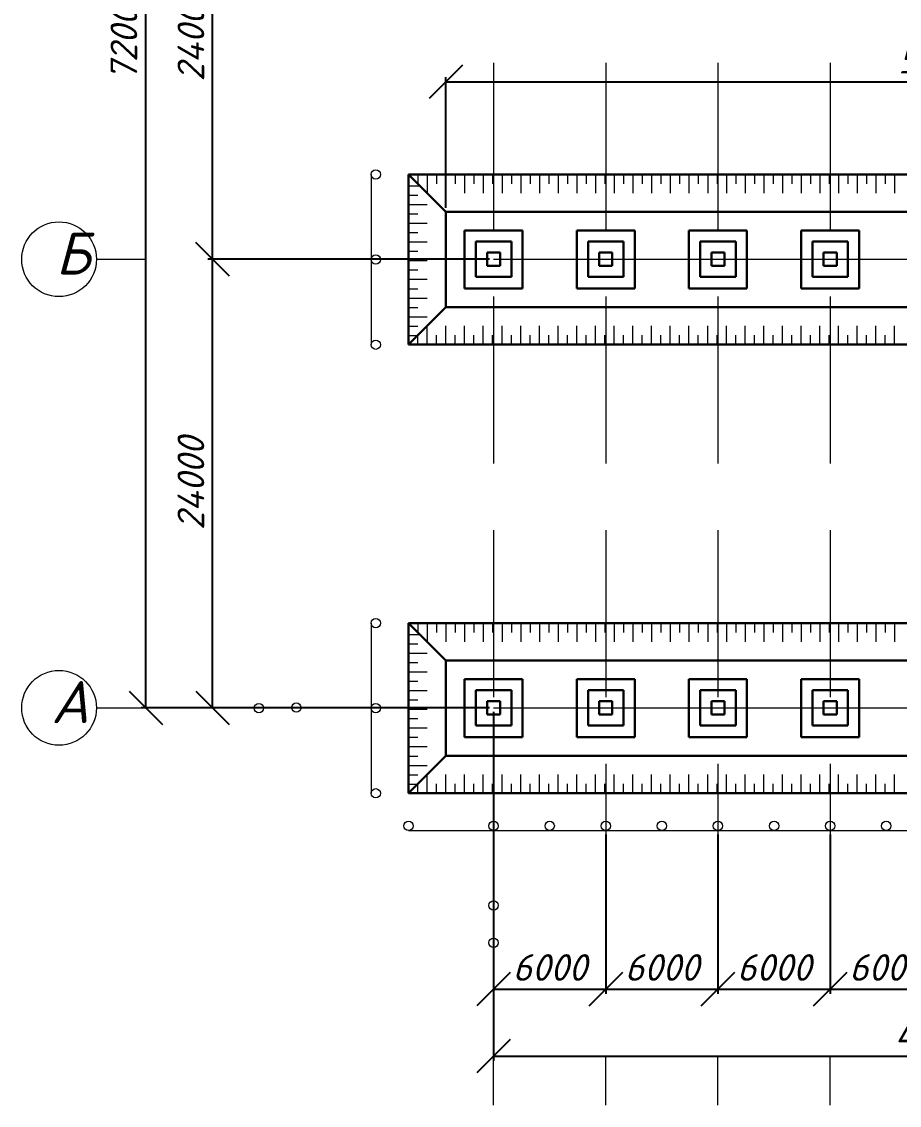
# Model space of a CAD drawing. Header units: millimetres. Extents: x 1422334 to 1587362, y 445536 to 446570.
# Drawn here: x 1585657.7 to 1585723.4, y 446402.8 to 446484 of the extents above; entities that cross this region are included whole.
import ezdxf

# ---------------------------------------------------------------- set-up
doc = ezdxf.new("R2010")
doc.units = ezdxf.units.MM
doc.header["$LTSCALE"] = 50
doc.linetypes.add('GOST2.303 4', pattern=[7, 5, -2, 0])
doc.layers.get('0').update_dxf_attribs({"lineweight": 13})
for name, color, linetype, lineweight in [('fund transh', 7, 'Continuous', 30), ('Линии склона', 7, 'Continuous', 30), ('оси траншей размеры', 7, 'Continuous', 13), ('Слой 0.13', 7, 'Continuous', 9)]:
    doc.layers.add(name, color=color, linetype=linetype, lineweight=lineweight)
doc.styles.get("Standard").update_dxf_attribs({"font": 'isocpeui.ttf'})
doc.dimstyles.new('200', dxfattribs={"dimtxt": 2.5, "dimasz": 2.5, "dimexe": 0.3445, "dimexo": 0.3, "dimtad": 1, "dimlfac": 500, "dimtxsty": 'Standard', "dimblk": 'OBLIQUE', "dimcen": 2.5, "dimadec": 0, "dimazin": 0, "dimtfac": 1, "dimtmove": 0, "dimatfit": 3, "dimfxl": 1, "dimarcsym": 0})

# ---------------------------------------------------------------- blocks, each defined once
blk = doc.blocks.new('_Oblique')
at = {"color": 0, "linetype": 'ByBlock', "lineweight": -2}
blk.add_line((-0.5, -0.5), (0.5, 0.5), dxfattribs=at)
blk = doc.blocks.new('*D2150')
at = {"layer": 'Defpoints', "color": 0, "ltscale": 10000, "transparency": 16777216}
for p in [(1585693.002, 446432.604), (1585760.202, 446432.604), (1585760.202, 446406.525)]:
    blk.add_point(p, dxfattribs=at)
at = {"layer": 'оси траншей размеры', "color": 0, "lineweight": -2, "ltscale": 10000, "transparency": 16777216}
for p, q in [((1585693.002, 446432.304), (1585693.002, 446406.18)), ((1585760.202, 446432.304), (1585760.202, 446406.18)), ((1585693.002, 446406.525), (1585760.202, 446406.525))]:
    blk.add_line(p, q, dxfattribs=at)
at = {"layer": 'оси траншей размеры', "color": 0, "lineweight": -2, "ltscale": 10000, "transparency": 16777216, "xscale": 2.5, "yscale": 2.5, "zscale": 2.5, "rotation": 180}
blk.add_blockref('_Oblique', (1585693.002, 446406.525), dxfattribs=at)
at = {"layer": 'оси траншей размеры', "color": 0, "lineweight": -2, "ltscale": 10000, "transparency": 16777216, "xscale": 2.5, "yscale": 2.5, "zscale": 2.5}
blk.add_blockref('_Oblique', (1585760.202, 446406.525), dxfattribs=at)
at = {"layer": 'оси траншей размеры', "color": 0, "ltscale": 10000, "transparency": 16777216, "insert": (1585726.602, 446408.15), "char_height": 2, "attachment_point": 5}
blk.add_mtext('48000', dxfattribs=at)
blk = doc.blocks.new('*D2152')
at = {"layer": 'Defpoints', "color": 0, "ltscale": 10000, "transparency": 16777216}
for p in [(1585693.002, 446423.411), (1585701.402, 446423.411), (1585701.402, 446411.535)]:
    blk.add_point(p, dxfattribs=at)
at = {"layer": 'оси траншей размеры', "color": 0, "lineweight": -2, "ltscale": 10000, "transparency": 16777216}
for p, q in [((1585693.002, 446423.111), (1585693.002, 446411.191)), ((1585701.402, 446423.111), (1585701.402, 446411.191)), ((1585693.002, 446411.535), (1585701.402, 446411.535))]:
    blk.add_line(p, q, dxfattribs=at)
at = {"layer": 'оси траншей размеры', "color": 0, "lineweight": -2, "ltscale": 10000, "transparency": 16777216, "xscale": 2.5, "yscale": 2.5, "zscale": 2.5, "rotation": 180}
blk.add_blockref('_Oblique', (1585693.002, 446411.535), dxfattribs=at)
at = {"layer": 'оси траншей размеры', "color": 0, "lineweight": -2, "ltscale": 10000, "transparency": 16777216, "xscale": 2.5, "yscale": 2.5, "zscale": 2.5}
blk.add_blockref('_Oblique', (1585701.402, 446411.535), dxfattribs=at)
at = {"layer": 'оси траншей размеры', "color": 0, "ltscale": 10000, "transparency": 16777216, "insert": (1585697.202, 446413.16), "char_height": 2, "attachment_point": 5}
blk.add_mtext('6000', dxfattribs=at)
blk = doc.blocks.new('*D2153')
at = {"layer": 'Defpoints', "color": 0, "ltscale": 10000, "transparency": 16777216}
for p in [(1585701.402, 446423.411), (1585709.802, 446423.411), (1585709.802, 446411.535)]:
    blk.add_point(p, dxfattribs=at)
at = {"layer": 'оси траншей размеры', "color": 0, "lineweight": -2, "ltscale": 10000, "transparency": 16777216}
for p, q in [((1585701.402, 446423.111), (1585701.402, 446411.191)), ((1585709.802, 446423.111), (1585709.802, 446411.191)), ((1585701.402, 446411.535), (1585709.802, 446411.535))]:
    blk.add_line(p, q, dxfattribs=at)
at = {"layer": 'оси траншей размеры', "color": 0, "lineweight": -2, "ltscale": 10000, "transparency": 16777216, "xscale": 2.5, "yscale": 2.5, "zscale": 2.5, "rotation": 180}
blk.add_blockref('_Oblique', (1585701.402, 446411.535), dxfattribs=at)
at = {"layer": 'оси траншей размеры', "color": 0, "lineweight": -2, "ltscale": 10000, "transparency": 16777216, "xscale": 2.5, "yscale": 2.5, "zscale": 2.5}
blk.add_blockref('_Oblique', (1585709.802, 446411.535), dxfattribs=at)
at = {"layer": 'оси траншей размеры', "color": 0, "ltscale": 10000, "transparency": 16777216, "insert": (1585705.602, 446413.16), "char_height": 2, "attachment_point": 5}
blk.add_mtext('6000', dxfattribs=at)
blk = doc.blocks.new('*D2154')
at = {"layer": 'Defpoints', "color": 0, "ltscale": 10000, "transparency": 16777216}
for p in [(1585709.802, 446423.411), (1585718.202, 446423.411), (1585718.202, 446411.535)]:
    blk.add_point(p, dxfattribs=at)
at = {"layer": 'оси траншей размеры', "color": 0, "lineweight": -2, "ltscale": 10000, "transparency": 16777216}
for p, q in [((1585709.802, 446423.111), (1585709.802, 446411.191)), ((1585718.202, 446423.111), (1585718.202, 446411.191)), ((1585709.802, 446411.535), (1585718.202, 446411.535))]:
    blk.add_line(p, q, dxfattribs=at)
at = {"layer": 'оси траншей размеры', "color": 0, "lineweight": -2, "ltscale": 10000, "transparency": 16777216, "xscale": 2.5, "yscale": 2.5, "zscale": 2.5, "rotation": 180}
blk.add_blockref('_Oblique', (1585709.802, 446411.535), dxfattribs=at)
at = {"layer": 'оси траншей размеры', "color": 0, "lineweight": -2, "ltscale": 10000, "transparency": 16777216, "xscale": 2.5, "yscale": 2.5, "zscale": 2.5}
blk.add_blockref('_Oblique', (1585718.202, 446411.535), dxfattribs=at)
at = {"layer": 'оси траншей размеры', "color": 0, "ltscale": 10000, "transparency": 16777216, "insert": (1585714.002, 446413.16), "char_height": 2, "attachment_point": 5}
blk.add_mtext('6000', dxfattribs=at)
blk = doc.blocks.new('*D2155')
at = {"layer": 'Defpoints', "color": 0, "ltscale": 10000, "transparency": 16777216}
for p in [(1585718.202, 446423.411), (1585726.602, 446423.411), (1585726.602, 446411.535)]:
    blk.add_point(p, dxfattribs=at)
at = {"layer": 'оси траншей размеры', "color": 0, "lineweight": -2, "ltscale": 10000, "transparency": 16777216}
for p, q in [((1585718.202, 446423.111), (1585718.202, 446411.191)), ((1585726.602, 446423.111), (1585726.602, 446411.191)), ((1585718.202, 446411.535), (1585726.602, 446411.535))]:
    blk.add_line(p, q, dxfattribs=at)
at = {"layer": 'оси траншей размеры', "color": 0, "lineweight": -2, "ltscale": 10000, "transparency": 16777216, "xscale": 2.5, "yscale": 2.5, "zscale": 2.5, "rotation": 180}
blk.add_blockref('_Oblique', (1585718.202, 446411.535), dxfattribs=at)
at = {"layer": 'оси траншей размеры', "color": 0, "lineweight": -2, "ltscale": 10000, "transparency": 16777216, "xscale": 2.5, "yscale": 2.5, "zscale": 2.5}
blk.add_blockref('_Oblique', (1585726.602, 446411.535), dxfattribs=at)
at = {"layer": 'оси траншей размеры', "color": 0, "ltscale": 10000, "transparency": 16777216, "insert": (1585722.402, 446413.16), "char_height": 2, "attachment_point": 5}
blk.add_mtext('6000', dxfattribs=at)
blk = doc.blocks.new('*D2167')
at = {"layer": 'Defpoints', "color": 0, "ltscale": 10000, "transparency": 16777216}
for p in [(1585671.961, 446466.204), (1585693.002, 446466.204), (1585693.002, 446432.604)]:
    blk.add_point(p, dxfattribs=at)
at = {"layer": 'оси траншей размеры', "color": 0, "lineweight": -2, "ltscale": 10000, "transparency": 16777216}
for p, q in [((1585692.702, 446466.204), (1585671.616, 446466.204)), ((1585671.961, 446432.604), (1585671.961, 446466.204)), ((1585692.702, 446432.604), (1585671.616, 446432.604))]:
    blk.add_line(p, q, dxfattribs=at)
at = {"layer": 'оси траншей размеры', "color": 0, "lineweight": -2, "ltscale": 10000, "transparency": 16777216, "xscale": 2.5, "yscale": 2.5, "zscale": 2.5}
for p, rotation in [((1585671.961, 446466.204), 90), ((1585671.961, 446432.604), 270)]:
    blk.add_blockref('_Oblique', p, dxfattribs=dict(at, rotation=rotation))
at = {"layer": 'оси траншей размеры', "color": 0, "ltscale": 10000, "transparency": 16777216, "insert": (1585670.336, 446449.404), "char_height": 2, "attachment_point": 5, "rotation": 90}
blk.add_mtext('24000', dxfattribs=at)
blk = doc.blocks.new('*D2168')
at = {"layer": 'Defpoints', "color": 0, "ltscale": 10000, "transparency": 16777216}
for p in [(1585671.961, 446499.804), (1585693.002, 446499.804), (1585693.002, 446466.204)]:
    blk.add_point(p, dxfattribs=at)
at = {"layer": 'оси траншей размеры', "color": 0, "lineweight": -2, "ltscale": 10000, "transparency": 16777216}
for p, q in [((1585692.702, 446499.804), (1585671.616, 446499.804)), ((1585671.961, 446466.204), (1585671.961, 446499.804)), ((1585692.702, 446466.204), (1585671.616, 446466.204))]:
    blk.add_line(p, q, dxfattribs=at)
at = {"layer": 'оси траншей размеры', "color": 0, "lineweight": -2, "ltscale": 10000, "transparency": 16777216, "xscale": 2.5, "yscale": 2.5, "zscale": 2.5}
for p, rotation in [((1585671.961, 446499.804), 90), ((1585671.961, 446466.204), 270)]:
    blk.add_blockref('_Oblique', p, dxfattribs=dict(at, rotation=rotation))
at = {"layer": 'оси траншей размеры', "color": 0, "ltscale": 10000, "transparency": 16777216, "insert": (1585670.336, 446483.004), "char_height": 2, "attachment_point": 5, "rotation": 90}
blk.add_mtext('24000', dxfattribs=at)
blk = doc.blocks.new('*D2170')
at = {"layer": 'Defpoints', "color": 0, "ltscale": 10000, "transparency": 16777216}
for p in [(1585666.956, 446533.404), (1585693.002, 446533.404), (1585693.002, 446432.604)]:
    blk.add_point(p, dxfattribs=at)
at = {"layer": 'оси траншей размеры', "color": 0, "lineweight": -2, "ltscale": 10000, "transparency": 16777216}
for p, q in [((1585692.702, 446533.404), (1585666.611, 446533.404)), ((1585666.956, 446432.604), (1585666.956, 446533.404)), ((1585692.702, 446432.604), (1585666.611, 446432.604))]:
    blk.add_line(p, q, dxfattribs=at)
at = {"layer": 'оси траншей размеры', "color": 0, "lineweight": -2, "ltscale": 10000, "transparency": 16777216, "xscale": 2.5, "yscale": 2.5, "zscale": 2.5}
for p, rotation in [((1585666.956, 446533.404), 90), ((1585666.956, 446432.604), 270)]:
    blk.add_blockref('_Oblique', p, dxfattribs=dict(at, rotation=rotation))
at = {"layer": 'оси траншей размеры', "color": 0, "ltscale": 10000, "transparency": 16777216, "insert": (1585665.318, 446483.004), "char_height": 2, "attachment_point": 5, "rotation": 90}
blk.add_mtext('72000', dxfattribs=at)
blk = doc.blocks.new('*D2149')
at = {"layer": 'Defpoints', "color": 0, "ltscale": 10000, "transparency": 16777216}
for p in [(1585763.772, 446479.491), (1585689.432, 446469.751, -8264.643), (1585763.772, 446469.751, -8264.643)]:
    blk.add_point(p, dxfattribs=at)
at = {"layer": 'оси траншей размеры', "color": 0, "lineweight": -2, "ltscale": 10000, "transparency": 16777216}
for p, q in [((1585689.432, 446470.051), (1585689.432, 446479.835)), ((1585763.772, 446470.051), (1585763.772, 446479.835)), ((1585689.432, 446479.491), (1585763.772, 446479.491))]:
    blk.add_line(p, q, dxfattribs=at)
at = {"layer": 'оси траншей размеры', "color": 0, "lineweight": -2, "ltscale": 10000, "transparency": 16777216, "xscale": 2.5, "yscale": 2.5, "zscale": 2.5, "rotation": 180}
blk.add_blockref('_Oblique', (1585689.432, 446479.491), dxfattribs=at)
at = {"layer": 'оси траншей размеры', "color": 0, "lineweight": -2, "ltscale": 10000, "transparency": 16777216, "xscale": 2.5, "yscale": 2.5, "zscale": 2.5}
blk.add_blockref('_Oblique', (1585763.772, 446479.491), dxfattribs=at)
at = {"layer": 'оси траншей размеры', "color": 0, "ltscale": 10000, "transparency": 16777216, "insert": (1585726.602, 446481.116), "char_height": 2, "attachment_point": 5}
blk.add_mtext('53100', dxfattribs=at)

msp = doc.modelspace()

# ---------------------------------------------------------------- linework, layer by layer
at = {"layer": 'fund transh', "ltscale": 10000}
for p, q in [((1585695.172111, 446468.351392), (1585690.832111, 446468.351392)), ((1585690.832111, 446468.351392), (1585690.832111, 446464.011392)), ((1585695.172111, 446464.011392), (1585695.172111, 446468.351392)), ((1585703.572111, 446468.351392), (1585699.232111, 446468.351392)), ((1585699.232111, 446468.351392), (1585699.232111, 446464.011392)), ((1585703.572111, 446464.011392), (1585703.572111, 446468.351392)), ((1585711.972111, 446468.351392), (1585707.632111, 446468.351392)), ((1585707.632111, 446468.351392), (1585707.632111, 446464.011392)), ((1585711.972111, 446464.011392), (1585711.972111, 446468.351392)), ((1585720.372111, 446468.351392), (1585716.032111, 446468.351392)), ((1585716.032111, 446468.351392), (1585716.032111, 446464.011392)), ((1585720.372111, 446464.011392), (1585720.372111, 446468.351392)), ((1585691.672111, 446464.874447), (1585691.672111, 446467.534447)), ((1585691.672111, 446467.534447), (1585694.332111, 446467.534447)), ((1585694.332111, 446467.534447), (1585694.332111, 446464.874447)), ((1585700.072111, 446464.874447), (1585700.072111, 446467.534447)), ((1585700.072111, 446467.534447), (1585702.732111, 446467.534447)), ((1585702.732111, 446467.534447), (1585702.732111, 446464.874447)), ((1585708.472111, 446464.874447), (1585708.472111, 446467.534447)), ((1585708.472111, 446467.534447), (1585711.132111, 446467.534447)), ((1585711.132111, 446467.534447), (1585711.132111, 446464.874447)), ((1585716.872111, 446464.874447), (1585716.872111, 446467.534447)), ((1585716.872111, 446467.534447), (1585719.532111, 446467.534447)), ((1585719.532111, 446467.534447), (1585719.532111, 446464.874447)), ((1585692.512111, 446465.714447), (1585692.512111, 446466.694447)), ((1585692.512111, 446466.694447), (1585693.492111, 446466.694447)), ((1585693.492111, 446466.694447), (1585693.492111, 446465.714447)), ((1585700.912111, 446465.714447), (1585700.912111, 446466.694447)), ((1585700.912111, 446466.694447), (1585701.892111, 446466.694447)), ((1585701.892111, 446466.694447), (1585701.892111, 446465.714447)), ((1585709.312111, 446465.714447), (1585709.312111, 446466.694447)), ((1585709.312111, 446466.694447), (1585710.292111, 446466.694447)), ((1585710.292111, 446466.694447), (1585710.292111, 446465.714447)), ((1585717.712111, 446465.714447), (1585717.712111, 446466.694447)), ((1585717.712111, 446466.694447), (1585718.692111, 446466.694447)), ((1585718.692111, 446466.694447), (1585718.692111, 446465.714447)), ((1585693.492111, 446465.714447), (1585692.512111, 446465.714447)), ((1585701.892111, 446465.714447), (1585700.912111, 446465.714447)), ((1585710.292111, 446465.714447), (1585709.312111, 446465.714447)), ((1585718.692111, 446465.714447), (1585717.712111, 446465.714447)), ((1585694.332111, 446464.874447), (1585691.672111, 446464.874447)), ((1585702.732111, 446464.874447), (1585700.072111, 446464.874447)), ((1585711.132111, 446464.874447), (1585708.472111, 446464.874447)), ((1585719.532111, 446464.874447), (1585716.872111, 446464.874447)), ((1585690.832111, 446464.011392), (1585695.172111, 446464.011392)), ((1585699.232111, 446464.011392), (1585703.572111, 446464.011392)), ((1585707.632111, 446464.011392), (1585711.972111, 446464.011392)), ((1585716.032111, 446464.011392), (1585720.372111, 446464.011392)), ((1585695.172111, 446434.751392), (1585690.832111, 446434.751392)), ((1585690.832111, 446434.751392), (1585690.832111, 446430.411392)), ((1585695.172111, 446430.411392), (1585695.172111, 446434.751392)), ((1585703.572111, 446434.751392), (1585699.232111, 446434.751392)), ((1585699.232111, 446434.751392), (1585699.232111, 446430.411392)), ((1585703.572111, 446430.411392), (1585703.572111, 446434.751392)), ((1585711.972111, 446434.751392), (1585707.632111, 446434.751392)), ((1585707.632111, 446434.751392), (1585707.632111, 446430.411392)), ((1585711.972111, 446430.411392), (1585711.972111, 446434.751392)), ((1585720.372111, 446434.751392), (1585716.032111, 446434.751392)), ((1585716.032111, 446434.751392), (1585716.032111, 446430.411392)), ((1585720.372111, 446430.411392), (1585720.372111, 446434.751392)), ((1585691.672111, 446431.274447), (1585691.672111, 446433.934447)), ((1585691.672111, 446433.934447), (1585694.332111, 446433.934447)), ((1585694.332111, 446433.934447), (1585694.332111, 446431.274447)), ((1585700.072111, 446431.274447), (1585700.072111, 446433.934447)), ((1585700.072111, 446433.934447), (1585702.732111, 446433.934447)), ((1585702.732111, 446433.934447), (1585702.732111, 446431.274447)), ((1585708.472111, 446431.274447), (1585708.472111, 446433.934447)), ((1585708.472111, 446433.934447), (1585711.132111, 446433.934447)), ((1585711.132111, 446433.934447), (1585711.132111, 446431.274447)), ((1585716.872111, 446431.274447), (1585716.872111, 446433.934447)), ((1585716.872111, 446433.934447), (1585719.532111, 446433.934447)), ((1585719.532111, 446433.934447), (1585719.532111, 446431.274447)), ((1585692.512111, 446432.114447), (1585692.512111, 446433.094447)), ((1585692.512111, 446433.094447), (1585693.492111, 446433.094447)), ((1585693.492111, 446433.094447), (1585693.492111, 446432.114447)), ((1585700.912111, 446432.114447), (1585700.912111, 446433.094447)), ((1585700.912111, 446433.094447), (1585701.892111, 446433.094447)), ((1585701.892111, 446433.094447), (1585701.892111, 446432.114447)), ((1585709.312111, 446432.114447), (1585709.312111, 446433.094447)), ((1585709.312111, 446433.094447), (1585710.292111, 446433.094447)), ((1585710.292111, 446433.094447), (1585710.292111, 446432.114447)), ((1585717.712111, 446432.114447), (1585717.712111, 446433.094447)), ((1585717.712111, 446433.094447), (1585718.692111, 446433.094447)), ((1585718.692111, 446433.094447), (1585718.692111, 446432.114447)), ((1585693.492111, 446432.114447), (1585692.512111, 446432.114447)), ((1585701.892111, 446432.114447), (1585700.912111, 446432.114447)), ((1585710.292111, 446432.114447), (1585709.312111, 446432.114447)), ((1585718.692111, 446432.114447), (1585717.712111, 446432.114447)), ((1585694.332111, 446431.274447), (1585691.672111, 446431.274447)), ((1585702.732111, 446431.274447), (1585700.072111, 446431.274447)), ((1585711.132111, 446431.274447), (1585708.472111, 446431.274447)), ((1585719.532111, 446431.274447), (1585716.872111, 446431.274447)), ((1585690.832111, 446430.411392), (1585695.172111, 446430.411392)), ((1585699.232111, 446430.411392), (1585703.572111, 446430.411392)), ((1585707.632111, 446430.411392), (1585711.972111, 446430.411392)), ((1585716.032111, 446430.411392), (1585720.372111, 446430.411392))]:
    msp.add_line(p, q, dxfattribs=at)
at = {"layer": 'Линии склона', "ltscale": 10000}
for p, q in [((1585686.632111, 446472.551392), (1585686.632111, 446459.811392)), ((1585686.632111, 446472.551392), (1585766.572111, 446472.551392)), ((1585689.432111, 446469.751392), (1585686.632111, 446472.551392)), ((1585689.432111, 446469.751392), (1585689.432111, 446462.611392)), ((1585689.432111, 446469.751392), (1585763.772111, 446469.751392)), ((1585689.432111, 446462.611392), (1585686.632111, 446459.811392)), ((1585763.772111, 446462.611392), (1585689.432111, 446462.611392)), ((1585766.572111, 446459.811392), (1585686.632111, 446459.811392)), ((1585686.632111, 446438.951392), (1585686.632111, 446426.211392)), ((1585686.632111, 446438.951392), (1585766.572111, 446438.951392)), ((1585689.432111, 446436.151392), (1585686.632111, 446438.951392)), ((1585689.432111, 446436.151392), (1585689.432111, 446429.011392)), ((1585689.432111, 446436.151392), (1585763.772111, 446436.151392)), ((1585689.432111, 446429.011392), (1585686.632111, 446426.211392)), ((1585689.432111, 446429.011392), (1585763.772111, 446429.011392)), ((1585686.632111, 446426.211392), (1585766.572111, 446426.211392))]:
    msp.add_line(p, q, dxfattribs=at)
at = {"layer": 'оси траншей размеры', "linetype": 'GOST2.303 4', "ltscale": 0.05}
for p, q in [((1585693.002111, 446533.404447), (1585693.002111, 446432.604447)), ((1585701.402111, 446533.404447), (1585701.402111, 446411.535149)), ((1585709.802111, 446533.404447), (1585709.802111, 446411.535149)), ((1585718.202111, 446533.404447), (1585718.202111, 446411.535149))]:
    msp.add_line(p, q, dxfattribs=at)
at = {"layer": 'оси траншей размеры', "ltscale": 10000}
for p, q in [((1585683.832111, 446472.551392), (1585683.832111, 446459.811392)), ((1585686.632111, 446472.551392), (1585687.332111, 446472.551392)), ((1585687.332111, 446472.551392), (1585687.332111, 446471.851392)), ((1585688.032111, 446472.551392), (1585688.032111, 446471.151392)), ((1585688.732111, 446472.551392), (1585688.732111, 446471.851392)), ((1585689.432111, 446472.551392), (1585689.432111, 446471.151392)), ((1585690.132111, 446472.551392), (1585690.132111, 446471.851392)), ((1585690.832111, 446472.551392), (1585690.832111, 446471.151392)), ((1585690.832111, 446472.551392), (1585691.532111, 446472.551392)), ((1585691.532111, 446472.551392), (1585691.532111, 446471.851392)), ((1585692.232111, 446472.551392), (1585692.232111, 446471.151392)), ((1585692.932111, 446472.551392), (1585692.932111, 446471.851392)), ((1585693.632111, 446472.551392), (1585693.632111, 446471.151392)), ((1585694.332111, 446472.551392), (1585694.332111, 446471.851392)), ((1585695.032111, 446472.551392), (1585695.032111, 446471.151392)), ((1585695.032111, 446472.551392), (1585695.732111, 446472.551392)), ((1585695.732111, 446472.551392), (1585695.732111, 446471.851392)), ((1585696.432111, 446472.551392), (1585696.432111, 446471.151392)), ((1585697.132111, 446472.551392), (1585697.132111, 446471.851392)), ((1585697.832111, 446472.551392), (1585697.832111, 446471.151392)), ((1585698.532111, 446472.551392), (1585698.532111, 446471.851392)), ((1585699.232111, 446472.551392), (1585699.232111, 446471.151392)), ((1585699.232111, 446472.551392), (1585699.932111, 446472.551392)), ((1585699.932111, 446472.551392), (1585699.932111, 446471.851392)), ((1585700.632111, 446472.551392), (1585700.632111, 446471.151392)), ((1585701.332111, 446472.551392), (1585701.332111, 446471.851392)), ((1585702.032111, 446472.551392), (1585702.032111, 446471.151392)), ((1585702.732111, 446472.551392), (1585702.732111, 446471.851392)), ((1585703.432111, 446472.551392), (1585703.432111, 446471.151392)), ((1585703.432111, 446472.551392), (1585704.132111, 446472.551392)), ((1585704.132111, 446472.551392), (1585704.132111, 446471.851392)), ((1585704.832111, 446472.551392), (1585704.832111, 446471.151392)), ((1585705.532111, 446472.551392), (1585705.532111, 446471.851392)), ((1585706.232111, 446472.551392), (1585706.232111, 446471.151392)), ((1585706.932111, 446472.551392), (1585706.932111, 446471.851392)), ((1585707.632111, 446472.551392), (1585707.632111, 446471.151392)), ((1585707.632111, 446472.551392), (1585708.332111, 446472.551392)), ((1585708.332111, 446472.551392), (1585708.332111, 446471.851392)), ((1585709.032111, 446472.551392), (1585709.032111, 446471.151392)), ((1585709.732111, 446472.551392), (1585709.732111, 446471.851392)), ((1585710.432111, 446472.551392), (1585710.432111, 446471.151392)), ((1585711.132111, 446472.551392), (1585711.132111, 446471.851392)), ((1585711.832111, 446472.551392), (1585711.832111, 446471.151392)), ((1585711.832111, 446472.551392), (1585712.532111, 446472.551392)), ((1585712.532111, 446472.551392), (1585712.532111, 446471.851392)), ((1585713.232111, 446472.551392), (1585713.232111, 446471.151392)), ((1585713.932111, 446472.551392), (1585713.932111, 446471.851392)), ((1585714.632111, 446472.551392), (1585714.632111, 446471.151392)), ((1585715.332111, 446472.551392), (1585715.332111, 446471.851392)), ((1585716.032111, 446472.551392), (1585716.032111, 446471.151392)), ((1585716.032111, 446472.551392), (1585716.732111, 446472.551392)), ((1585716.732111, 446472.551392), (1585716.732111, 446471.851392)), ((1585717.432111, 446472.551392), (1585717.432111, 446471.151392)), ((1585718.132111, 446472.551392), (1585718.132111, 446471.851392)), ((1585718.832111, 446472.551392), (1585718.832111, 446471.151392)), ((1585719.532111, 446472.551392), (1585719.532111, 446471.851392)), ((1585720.232111, 446472.551392), (1585720.232111, 446471.151392)), ((1585720.232111, 446472.551392), (1585720.932111, 446472.551392)), ((1585720.932111, 446472.551392), (1585720.932111, 446471.851392)), ((1585721.632111, 446472.551392), (1585721.632111, 446471.151392)), ((1585722.332111, 446472.551392), (1585722.332111, 446471.851392)), ((1585723.032111, 446472.551392), (1585723.032111, 446471.151392)), ((1585686.632111, 446471.697499), (1585687.486003, 446471.697499)), ((1585686.632111, 446470.997499), (1585687.332111, 446470.997499)), ((1585686.632111, 446470.297499), (1585688.032111, 446470.297499)), ((1585686.632111, 446469.597499), (1585687.332111, 446469.597499)), ((1585686.632111, 446468.897499), (1585688.032111, 446468.897499)), ((1585686.632111, 446468.197499), (1585687.332111, 446468.197499)), ((1585686.632111, 446467.497499), (1585688.032111, 446467.497499)), ((1585686.632111, 446467.497499), (1585686.632111, 446466.797499)), ((1585686.632111, 446466.797499), (1585687.332111, 446466.797499)), ((1585686.632111, 446466.097499), (1585688.032111, 446466.097499)), ((1585693.002111, 446466.204447), (1585760.202111, 446466.204447)), ((1585693.002111, 446466.204447), (1585760.202111, 446466.204447)), ((1585686.632111, 446465.397499), (1585687.332111, 446465.397499)), ((1585686.632111, 446464.697499), (1585688.032111, 446464.697499)), ((1585686.632111, 446463.997499), (1585687.332111, 446463.997499)), ((1585686.632111, 446463.297499), (1585688.032111, 446463.297499)), ((1585686.632111, 446463.297499), (1585686.632111, 446462.597499)), ((1585686.632111, 446462.597499), (1585687.332111, 446462.597499)), ((1585686.632111, 446461.897499), (1585688.032111, 446461.897499)), ((1585686.632111, 446461.197499), (1585687.332111, 446461.197499)), ((1585688.032111, 446459.811392), (1585688.032111, 446461.211392)), ((1585689.432111, 446459.811392), (1585689.432111, 446461.211392)), ((1585690.832111, 446459.811392), (1585690.832111, 446461.211392)), ((1585692.232111, 446459.811392), (1585692.232111, 446461.211392)), ((1585693.632111, 446459.811392), (1585693.632111, 446461.211392)), ((1585695.032111, 446459.811392), (1585695.032111, 446461.211392)), ((1585696.432111, 446459.811392), (1585696.432111, 446461.211392)), ((1585697.832111, 446459.811392), (1585697.832111, 446461.211392)), ((1585699.232111, 446459.811392), (1585699.232111, 446461.211392)), ((1585700.632111, 446459.811392), (1585700.632111, 446461.211392)), ((1585702.032111, 446459.811392), (1585702.032111, 446461.211392)), ((1585703.432111, 446459.811392), (1585703.432111, 446461.211392)), ((1585704.832111, 446459.811392), (1585704.832111, 446461.211392)), ((1585706.232111, 446459.811392), (1585706.232111, 446461.211392)), ((1585707.632111, 446459.811392), (1585707.632111, 446461.211392)), ((1585709.032111, 446459.811392), (1585709.032111, 446461.211392)), ((1585710.432111, 446459.811392), (1585710.432111, 446461.211392)), ((1585711.832111, 446459.811392), (1585711.832111, 446461.211392)), ((1585713.232111, 446459.811392), (1585713.232111, 446461.211392)), ((1585714.632111, 446459.811392), (1585714.632111, 446461.211392)), ((1585716.032111, 446459.811392), (1585716.032111, 446461.211392)), ((1585717.432111, 446459.811392), (1585717.432111, 446461.211392)), ((1585718.832111, 446459.811392), (1585718.832111, 446461.211392)), ((1585720.232111, 446459.811392), (1585720.232111, 446461.211392)), ((1585721.632111, 446459.811392), (1585721.632111, 446461.211392)), ((1585723.032111, 446459.811392), (1585723.032111, 446461.211392)), ((1585686.632111, 446460.497499), (1585687.318218, 446460.497499)), ((1585687.332111, 446459.811392), (1585687.332111, 446460.511392)), ((1585688.732111, 446459.811392), (1585688.732111, 446460.511392)), ((1585690.132111, 446459.811392), (1585690.132111, 446460.511392)), ((1585691.532111, 446459.811392), (1585691.532111, 446460.511392)), ((1585692.932111, 446459.811392), (1585692.932111, 446460.511392)), ((1585694.332111, 446459.811392), (1585694.332111, 446460.511392)), ((1585695.732111, 446459.811392), (1585695.732111, 446460.511392)), ((1585697.132111, 446459.811392), (1585697.132111, 446460.511392)), ((1585698.532111, 446459.811392), (1585698.532111, 446460.511392)), ((1585699.932111, 446459.811392), (1585699.932111, 446460.511392)), ((1585701.332111, 446459.811392), (1585701.332111, 446460.511392)), ((1585702.732111, 446459.811392), (1585702.732111, 446460.511392)), ((1585704.132111, 446459.811392), (1585704.132111, 446460.511392)), ((1585705.532111, 446459.811392), (1585705.532111, 446460.511392)), ((1585706.932111, 446459.811392), (1585706.932111, 446460.511392)), ((1585708.332111, 446459.811392), (1585708.332111, 446460.511392)), ((1585709.732111, 446459.811392), (1585709.732111, 446460.511392)), ((1585711.132111, 446459.811392), (1585711.132111, 446460.511392)), ((1585712.532111, 446459.811392), (1585712.532111, 446460.511392)), ((1585713.932111, 446459.811392), (1585713.932111, 446460.511392)), ((1585715.332111, 446459.811392), (1585715.332111, 446460.511392)), ((1585716.732111, 446459.811392), (1585716.732111, 446460.511392)), ((1585718.132111, 446459.811392), (1585718.132111, 446460.511392)), ((1585719.532111, 446459.811392), (1585719.532111, 446460.511392)), ((1585720.932111, 446459.811392), (1585720.932111, 446460.511392)), ((1585722.332111, 446459.811392), (1585722.332111, 446460.511392)), ((1585686.632111, 446459.811392), (1585687.332111, 446459.811392)), ((1585690.832111, 446459.811392), (1585691.532111, 446459.811392)), ((1585695.032111, 446459.811392), (1585695.732111, 446459.811392)), ((1585699.232111, 446459.811392), (1585699.932111, 446459.811392)), ((1585703.432111, 446459.811392), (1585704.132111, 446459.811392)), ((1585707.632111, 446459.811392), (1585708.332111, 446459.811392)), ((1585711.832111, 446459.811392), (1585712.532111, 446459.811392)), ((1585716.032111, 446459.811392), (1585716.732111, 446459.811392)), ((1585720.232111, 446459.811392), (1585720.932111, 446459.811392)), ((1585683.832111, 446438.951392), (1585683.832111, 446426.211392)), ((1585686.632111, 446438.951392), (1585687.332111, 446438.951392)), ((1585687.332111, 446438.951392), (1585687.332111, 446438.251392)), ((1585688.032111, 446438.951392), (1585688.032111, 446437.551392)), ((1585688.732111, 446438.951392), (1585688.732111, 446438.251392)), ((1585689.432111, 446438.951392), (1585689.432111, 446437.551392)), ((1585690.132111, 446438.951392), (1585690.132111, 446438.251392)), ((1585690.832111, 446438.951392), (1585690.832111, 446437.551392)), ((1585690.832111, 446438.951392), (1585691.532111, 446438.951392)), ((1585691.532111, 446438.951392), (1585691.532111, 446438.251392)), ((1585692.232111, 446438.951392), (1585692.232111, 446437.551392)), ((1585692.932111, 446438.951392), (1585692.932111, 446438.251392)), ((1585693.632111, 446438.951392), (1585693.632111, 446437.551392)), ((1585694.332111, 446438.951392), (1585694.332111, 446438.251392)), ((1585695.032111, 446438.951392), (1585695.032111, 446437.551392)), ((1585695.032111, 446438.951392), (1585695.732111, 446438.951392)), ((1585695.732111, 446438.951392), (1585695.732111, 446438.251392)), ((1585696.432111, 446438.951392), (1585696.432111, 446437.551392)), ((1585697.132111, 446438.951392), (1585697.132111, 446438.251392)), ((1585697.832111, 446438.951392), (1585697.832111, 446437.551392)), ((1585698.532111, 446438.951392), (1585698.532111, 446438.251392)), ((1585699.232111, 446438.951392), (1585699.232111, 446437.551392)), ((1585699.232111, 446438.951392), (1585699.932111, 446438.951392)), ((1585699.932111, 446438.951392), (1585699.932111, 446438.251392)), ((1585700.632111, 446438.951392), (1585700.632111, 446437.551392)), ((1585701.332111, 446438.951392), (1585701.332111, 446438.251392)), ((1585702.032111, 446438.951392), (1585702.032111, 446437.551392)), ((1585702.732111, 446438.951392), (1585702.732111, 446438.251392)), ((1585703.432111, 446438.951392), (1585703.432111, 446437.551392)), ((1585703.432111, 446438.951392), (1585704.132111, 446438.951392)), ((1585704.132111, 446438.951392), (1585704.132111, 446438.251392)), ((1585704.832111, 446438.951392), (1585704.832111, 446437.551392)), ((1585705.532111, 446438.951392), (1585705.532111, 446438.251392)), ((1585706.232111, 446438.951392), (1585706.232111, 446437.551392)), ((1585706.932111, 446438.951392), (1585706.932111, 446438.251392)), ((1585707.632111, 446438.951392), (1585707.632111, 446437.551392)), ((1585707.632111, 446438.951392), (1585708.332111, 446438.951392)), ((1585708.332111, 446438.951392), (1585708.332111, 446438.251392)), ((1585709.032111, 446438.951392), (1585709.032111, 446437.551392)), ((1585709.732111, 446438.951392), (1585709.732111, 446438.251392)), ((1585710.432111, 446438.951392), (1585710.432111, 446437.551392)), ((1585711.132111, 446438.951392), (1585711.132111, 446438.251392)), ((1585711.832111, 446438.951392), (1585711.832111, 446437.551392)), ((1585711.832111, 446438.951392), (1585712.532111, 446438.951392)), ((1585712.532111, 446438.951392), (1585712.532111, 446438.251392)), ((1585713.232111, 446438.951392), (1585713.232111, 446437.551392)), ((1585713.932111, 446438.951392), (1585713.932111, 446438.251392)), ((1585714.632111, 446438.951392), (1585714.632111, 446437.551392)), ((1585715.332111, 446438.951392), (1585715.332111, 446438.251392)), ((1585716.032111, 446438.951392), (1585716.032111, 446437.551392)), ((1585716.032111, 446438.951392), (1585716.732111, 446438.951392)), ((1585716.732111, 446438.951392), (1585716.732111, 446438.251392)), ((1585717.432111, 446438.951392), (1585717.432111, 446437.551392)), ((1585718.132111, 446438.951392), (1585718.132111, 446438.251392)), ((1585718.832111, 446438.951392), (1585718.832111, 446437.551392)), ((1585719.532111, 446438.951392), (1585719.532111, 446438.251392)), ((1585720.232111, 446438.951392), (1585720.232111, 446437.551392)), ((1585720.232111, 446438.951392), (1585720.932111, 446438.951392)), ((1585720.932111, 446438.951392), (1585720.932111, 446438.251392)), ((1585721.632111, 446438.951392), (1585721.632111, 446437.551392)), ((1585722.332111, 446438.951392), (1585722.332111, 446438.251392)), ((1585723.032111, 446438.951392), (1585723.032111, 446437.551392)), ((1585686.632111, 446438.097499), (1585687.486003, 446438.097499)), ((1585686.632111, 446437.397499), (1585687.332111, 446437.397499)), ((1585686.632111, 446436.697499), (1585688.032111, 446436.697499)), ((1585686.632111, 446435.997499), (1585687.332111, 446435.997499)), ((1585686.632111, 446435.297499), (1585688.032111, 446435.297499)), ((1585686.632111, 446434.597499), (1585687.332111, 446434.597499)), ((1585686.632111, 446433.897499), (1585688.032111, 446433.897499)), ((1585686.632111, 446433.897499), (1585686.632111, 446433.197499)), ((1585686.632111, 446433.197499), (1585687.332111, 446433.197499)), ((1585671.960962, 446432.604447), (1585666.955962, 446432.604447)), ((1585675.082962, 446432.604447), (1585671.960962, 446432.604447)), ((1585686.632111, 446432.497499), (1585688.032111, 446432.497499)), ((1585693.002111, 446432.604447), (1585766.572111, 446432.581392)), ((1585686.632111, 446431.797499), (1585687.332111, 446431.797499)), ((1585686.632111, 446431.097499), (1585688.032111, 446431.097499)), ((1585686.632111, 446430.397499), (1585687.332111, 446430.397499)), ((1585686.632111, 446429.697499), (1585688.032111, 446429.697499)), ((1585686.632111, 446429.697499), (1585686.632111, 446428.997499)), ((1585686.632111, 446428.997499), (1585687.332111, 446428.997499)), ((1585686.632111, 446428.297499), (1585688.032111, 446428.297499)), ((1585686.632111, 446427.597499), (1585687.332111, 446427.597499)), ((1585688.032111, 446426.211392), (1585688.032111, 446427.611392)), ((1585689.432111, 446426.211392), (1585689.432111, 446427.611392)), ((1585690.832111, 446426.211392), (1585690.832111, 446427.611392)), ((1585692.232111, 446426.211392), (1585692.232111, 446427.611392)), ((1585693.632111, 446426.211392), (1585693.632111, 446427.611392)), ((1585695.032111, 446426.211392), (1585695.032111, 446427.611392)), ((1585696.432111, 446426.211392), (1585696.432111, 446427.611392)), ((1585697.832111, 446426.211392), (1585697.832111, 446427.611392)), ((1585699.232111, 446426.211392), (1585699.232111, 446427.611392)), ((1585700.632111, 446426.211392), (1585700.632111, 446427.611392)), ((1585702.032111, 446426.211392), (1585702.032111, 446427.611392)), ((1585703.432111, 446426.211392), (1585703.432111, 446427.611392)), ((1585704.832111, 446426.211392), (1585704.832111, 446427.611392)), ((1585706.232111, 446426.211392), (1585706.232111, 446427.611392)), ((1585707.632111, 446426.211392), (1585707.632111, 446427.611392)), ((1585709.032111, 446426.211392), (1585709.032111, 446427.611392)), ((1585710.432111, 446426.211392), (1585710.432111, 446427.611392)), ((1585711.832111, 446426.211392), (1585711.832111, 446427.611392)), ((1585713.232111, 446426.211392), (1585713.232111, 446427.611392)), ((1585714.632111, 446426.211392), (1585714.632111, 446427.611392)), ((1585716.032111, 446426.211392), (1585716.032111, 446427.611392)), ((1585717.432111, 446426.211392), (1585717.432111, 446427.611392)), ((1585718.832111, 446426.211392), (1585718.832111, 446427.611392)), ((1585720.232111, 446426.211392), (1585720.232111, 446427.611392)), ((1585721.632111, 446426.211392), (1585721.632111, 446427.611392)), ((1585723.032111, 446426.211392), (1585723.032111, 446427.611392)), ((1585686.632111, 446426.897499), (1585687.318218, 446426.897499)), ((1585686.632111, 446426.211392), (1585687.332111, 446426.211392)), ((1585687.332111, 446426.211392), (1585687.332111, 446426.911392)), ((1585688.732111, 446426.211392), (1585688.732111, 446426.911392)), ((1585690.132111, 446426.211392), (1585690.132111, 446426.911392)), ((1585690.832111, 446426.211392), (1585691.532111, 446426.211392)), ((1585691.532111, 446426.211392), (1585691.532111, 446426.911392)), ((1585692.932111, 446426.211392), (1585692.932111, 446426.911392)), ((1585694.332111, 446426.211392), (1585694.332111, 446426.911392)), ((1585695.032111, 446426.211392), (1585695.732111, 446426.211392)), ((1585695.732111, 446426.211392), (1585695.732111, 446426.911392)), ((1585697.132111, 446426.211392), (1585697.132111, 446426.911392)), ((1585698.532111, 446426.211392), (1585698.532111, 446426.911392)), ((1585699.232111, 446426.211392), (1585699.932111, 446426.211392)), ((1585699.932111, 446426.211392), (1585699.932111, 446426.911392)), ((1585701.332111, 446426.211392), (1585701.332111, 446426.911392)), ((1585702.732111, 446426.211392), (1585702.732111, 446426.911392)), ((1585703.432111, 446426.211392), (1585704.132111, 446426.211392)), ((1585704.132111, 446426.211392), (1585704.132111, 446426.911392)), ((1585705.532111, 446426.211392), (1585705.532111, 446426.911392)), ((1585706.932111, 446426.211392), (1585706.932111, 446426.911392)), ((1585707.632111, 446426.211392), (1585708.332111, 446426.211392)), ((1585708.332111, 446426.211392), (1585708.332111, 446426.911392)), ((1585709.732111, 446426.211392), (1585709.732111, 446426.911392)), ((1585711.132111, 446426.211392), (1585711.132111, 446426.911392)), ((1585711.832111, 446426.211392), (1585712.532111, 446426.211392)), ((1585712.532111, 446426.211392), (1585712.532111, 446426.911392)), ((1585713.932111, 446426.211392), (1585713.932111, 446426.911392)), ((1585715.332111, 446426.211392), (1585715.332111, 446426.911392)), ((1585716.032111, 446426.211392), (1585716.732111, 446426.211392)), ((1585716.732111, 446426.211392), (1585716.732111, 446426.911392)), ((1585718.132111, 446426.211392), (1585718.132111, 446426.911392)), ((1585719.532111, 446426.211392), (1585719.532111, 446426.911392)), ((1585720.232111, 446426.211392), (1585720.932111, 446426.211392)), ((1585720.932111, 446426.211392), (1585720.932111, 446426.911392)), ((1585722.332111, 446426.211392), (1585722.332111, 446426.911392)), ((1585686.632111, 446423.411392), (1585766.572111, 446423.411392)), ((1585693.002111, 446402.835407), (1585693.002111, 446406.524694)), ((1585701.402111, 446402.835407), (1585701.402111, 446406.524694)), ((1585709.802111, 446402.835407), (1585709.802111, 446406.524694)), ((1585718.202111, 446402.835407), (1585718.202111, 446406.524694))]:
    msp.add_line(p, q, dxfattribs=at)
for centre in [(1585684.182111, 446472.556043), (1585684.182111, 446466.181392), (1585684.181836, 446459.802181), (1585684.182111, 446438.956043), (1585675.432574, 446432.587963), (1585678.232291, 446432.627746), (1585684.182111, 446432.581392), (1585684.181836, 446426.202181), (1585686.632111, 446423.761392), (1585693.002111, 446423.761392), (1585697.202111, 446423.761378), (1585701.402111, 446423.761392), (1585705.602111, 446423.761378), (1585709.802111, 446423.761392), (1585714.002111, 446423.761378), (1585718.202111, 446423.761392), (1585722.402111, 446423.761378), (1585693.002111, 446417.811392), (1585693.002111, 446415.011392)]:
    msp.add_circle(centre, 0.35, dxfattribs=at)
at = {"layer": 'Слой 0.13', "ltscale": 10000}
for p, q in [((1585663.266675, 446466.200348), (1585666.955962, 446466.200348)), ((1585663.266675, 446432.604447), (1585666.955962, 446432.604447))]:
    msp.add_line(p, q, dxfattribs=at)
for centre in [(1585660.466675, 446466.200348), (1585660.466675, 446432.604447)]:
    msp.add_circle(centre, 2.8, dxfattribs=at)

# ---------------------------------------------------------------- texts
at = {"layer": 'Слой 0.13', "ltscale": 10000, "char_height": 3.15, "attachment_point": 1}
for s, width, insert in [('\\pi1.05682;Б', 4.5, (1585659.151761, 446468.206899)), ('\\pi0.71722;А', 3.70625839, (1585659.151761, 446434.610998))]:
    msp.add_mtext_dynamic_manual_height_columns(s, width=width, gutter_width=25, heights=[0], dxfattribs=dict(at, insert=insert))

# ---------------------------------------------------------------- dimensions: what is measured, and where the dimension line sits
at = {"layer": 'оси траншей размеры', "ltscale": 10000}
for base, p1, p2, picture, middle in [((1585666.955962, 446533.404447), (1585693.002111, 446432.604447), (1585693.002111, 446533.404447), '*D2170', (1585665.318083, 446483.004447)), ((1585671.960962, 446499.804447), (1585693.002111, 446466.204447), (1585693.002111, 446499.804447), '*D2168', (1585670.335962, 446483.004447)), ((1585671.960962, 446466.204447), (1585693.002111, 446432.604447), (1585693.002111, 446466.204447), '*D2167', (1585670.335962, 446449.404447))]:
    dim = msp.add_linear_dim(base=base, p1=p1, p2=p2, angle=90, dimstyle='200', override={"dimtxt": 2, "dimlfac": 714, "dimrnd": 1000}, dxfattribs=at)
    dim.commit()
    dim.dimension.update_dxf_attribs({"geometry": picture, "text_midpoint": middle})
dim = msp.add_linear_dim(base=(1585763.772111, 446479.490931, 8264.642599), p1=(1585689.432111, 446469.751392), p2=(1585763.772111, 446469.751392), text='53100', dimstyle='200', override={"dimtxt": 2, "dimlfac": 714, "dimrnd": 1000}, dxfattribs=at)
dim.commit()
dim.dimension.update_dxf_attribs({"geometry": '*D2149', "text_midpoint": (1585726.602111, 446481.115931, 8264.642599)})
for base, p1, p2, picture, middle in [((1585760.202111, 446406.524694), (1585693.002111, 446432.604447), (1585760.202111, 446432.604447), '*D2150', (1585726.602111, 446408.149694)), ((1585701.402111, 446411.535149), (1585693.002111, 446423.411392), (1585701.402111, 446423.411392), '*D2152', (1585697.202111, 446413.160149)), ((1585709.802111, 446411.535149), (1585701.402111, 446423.411392), (1585709.802111, 446423.411392), '*D2153', (1585705.602111, 446413.160149)), ((1585718.202111, 446411.535149), (1585709.802111, 446423.411392), (1585718.202111, 446423.411392), '*D2154', (1585714.002111, 446413.160149)), ((1585726.602111, 446411.535149), (1585718.202111, 446423.411392), (1585726.602111, 446423.411392), '*D2155', (1585722.402111, 446413.160149))]:
    dim = msp.add_linear_dim(base=base, p1=p1, p2=p2, dimstyle='200', override={"dimtxt": 2, "dimlfac": 714, "dimrnd": 1000}, dxfattribs=at)
    dim.commit()
    dim.dimension.update_dxf_attribs({"geometry": picture, "text_midpoint": middle})

doc.saveas('drawing.dxf')
